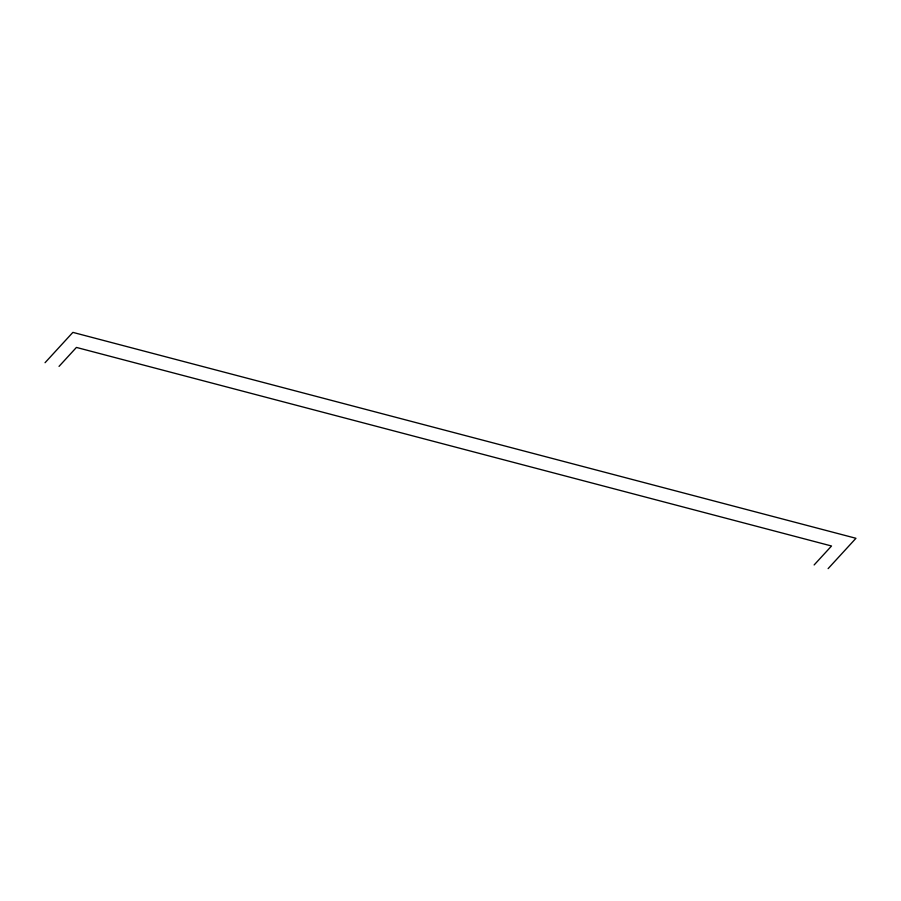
<?xml version="1.0" encoding="UTF-8"?>
<svg xmlns="http://www.w3.org/2000/svg" width="901" height="901" viewBox="0 0 901 901"><rect width="100%" height="100%" fill="white"/><g stroke="black" fill="none" stroke-linecap="round" stroke-linejoin="round"><path stroke-width="1.35" d="M45.05 362.709L72.88 332.379L855.95 538.291L828.12 568.621M59.038 366.38L76.427 347.426L831.533 545.995L814.132 564.95"/></g></svg>
